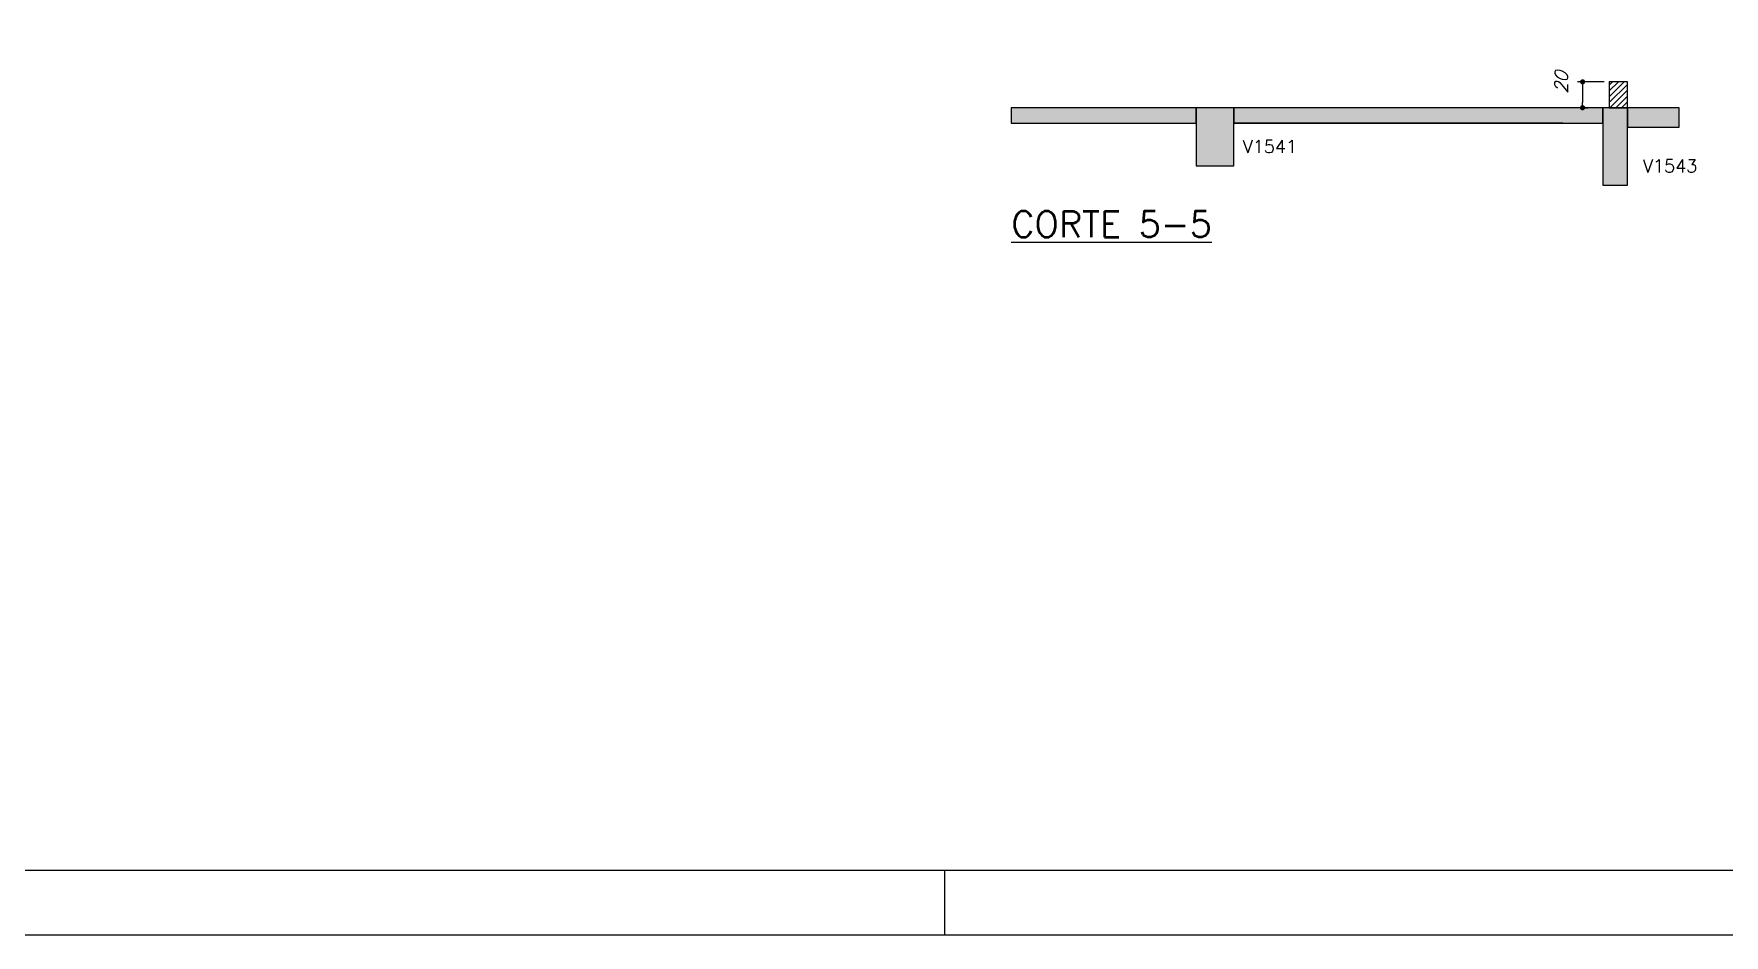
# Model space of a CAD drawing. Header units: millimetres. Extents: x -2368 to 4502, y -1988 to 2217.
# Drawn here: x 1022 to 2330, y -1988 to -1291 of the extents above; entities that cross this region are included whole.
import ezdxf

# ---------------------------------------------------------------- set-up
doc = ezdxf.new("R2010")
doc.units = ezdxf.units.MM
doc.header["$LTSCALE"] = 50
for name, color, linetype in [('F-AUX-RED', 1, 'Continuous'), ('F-CORTE', 4, 'Continuous'), ('F-COTAS', 106, 'Continuous'), ('F-MARGEM', 1, 'Continuous'), ('F-SOLIDO-CORTE', 71, 'Continuous'), ('F-TEXTO-YELLOW', 2, 'Continuous')]:
    doc.layers.add(name, color=color, linetype=linetype)
doc.styles.add('CP-TEXT-INCL', font='romans.shx', dxfattribs={"oblique": 20})
doc.styles.add('MCP', font='romans.shx')

# ---------------------------------------------------------------- blocks, each defined once
blk = doc.blocks.new('_DOT')
at = {"color": 0, "linetype": 'ByBlock'}
blk.add_line((-0.5, 0), (-1, 0), dxfattribs=at)
at = {"color": 0, "linetype": 'ByBlock', "const_width": 0.5}
blk.add_lwpolyline([(-0.25, 0, 1), (0.25, 0, 1)], format="xyb", close=True, dxfattribs=at)
blk = doc.blocks.new('A0-1L')
at = {"layer": 'F-MARGEM', "color": 2}
for p, q in [((81.9, 1), (81.9, 0)), ((81.9, 1), (81.9, 0)), ((137.4, 0), (0, 0))]:
    blk.add_line(p, q, dxfattribs=at)
blk.add_lwpolyline([(0, 84.1), (137.4, 84.1), (137.4, 0), (0, 0)], close=True, dxfattribs=at)
at = {"layer": 'F-MARGEM', "color": 7}
blk.add_lwpolyline([(2.5, 83.1), (136.4, 83.1), (136.4, 1), (2.5, 1)], close=True, dxfattribs=at)

msp = doc.modelspace()

# ---------------------------------------------------------------- hatches: boundary and pattern name
at = {"layer": 'F-SOLIDO-CORTE', "linetype": 'Continuous'}
for points in [[(1807.68, -1348.04), (1778.4, -1348.04), (1778.4, -1349.24), (1778.4, -1349.87), (1778.4, -1352.4), (1778.4, -1352.74), (1778.4, -1354.11), (1778.4, -1360.04), (1810.28, -1360.04), (1821.74, -1360.04), (1868.27, -1360.04), (1921.5, -1360.04), (1921.5, -1359.08), (1921.5, -1355.18), (1921.5, -1348.04), (1868.27, -1348.04), (1819.14, -1348.04)], [(1921.5, -1351.64), (1921.5, -1366.28), (1921.5, -1393.04), (1938.75, -1393.04), (1941.07, -1393.04), (1950.5, -1393.04), (1950.5, -1389.44), (1950.5, -1374.81), (1950.5, -1348.04), (1948.18, -1348.04), (1938.75, -1348.04), (1921.5, -1348.04)], [(2052.05, -1348.04), (2051.88, -1348.04), (2051.58, -1348.04), (2037.63, -1348.04), (1995.01, -1348.04), (1973.48, -1348.04), (1950.58, -1348.04), (1950.5, -1348.04), (1950.5, -1349), (1950.5, -1352.9), (1950.5, -1360.04), (1950.58, -1360.04), (1972.59, -1360.04), (1995.01, -1360.04), (2037.63, -1360.04), (2051.58, -1360.04), (2051.74, -1360.04), (2052.05, -1360.04), (2117.13, -1360.04), (2204.89, -1360.04), (2205.01, -1360.04), (2205.43, -1360.04), (2206.03, -1360.04), (2208.12, -1360.04), (2209.13, -1360.04), (2212.62, -1360.04), (2213.88, -1360.04), (2218.21, -1360.04), (2222.2, -1360.04), (2236, -1360.04), (2236, -1358.71), (2236, -1354.56), (2236, -1348.04), (2232.01, -1348.04), (2218.21, -1348.04), (2216.96, -1348.04), (2212.62, -1348.04), (2211.62, -1348.04), (2208.12, -1348.04), (2207.53, -1348.04), (2205.43, -1348.04), (2205.31, -1348.04), (2204.89, -1348.04), (2117.13, -1348.04)], [(2236, -1354.7), (2236, -1375.43), (2236, -1408.04), (2246.33, -1408.04), (2248.44, -1408.04), (2255, -1408.04), (2255, -1401.39), (2255, -1380.66), (2255, -1348.04), (2252.89, -1348.04), (2246.33, -1348.04), (2236, -1348.04)], [(2260.58, -1348.04), (2255, -1348.04), (2255, -1349.58), (2255, -1354.55), (2255, -1363.04), (2256.28, -1363.04), (2262.3, -1363.04), (2295, -1363.04), (2295, -1362.56), (2295, -1360.3), (2295, -1348.04), (2262.3, -1348.04)]]:
    msp.add_hatch(color=256, dxfattribs=at).paths.add_polyline_path(points, flags=16)

# ---------------------------------------------------------------- linework, layer by layer
at = {"layer": 'F-AUX-RED', "linetype": 'Continuous'}
for p, q in [((2241, -1330.59), (2243.55, -1328.04)), ((2241, -1335.08), (2248.04, -1328.04)), ((2241, -1339.57), (2252.53, -1328.04)), ((2241, -1344.06), (2255, -1330.06)), ((2241.51, -1348.04), (2255, -1334.55)), ((2246, -1348.04), (2255, -1339.04)), ((2250.49, -1348.04), (2255, -1343.53)), ((2254.98, -1348.04), (2255, -1348.02))]:
    msp.add_line(p, q, dxfattribs=at)
at = {"layer": 'F-CORTE', "linetype": 'Continuous'}
for p, q in [((2249.83, -1328.04), (2241, -1328.04)), ((2241, -1328.04), (2241, -1329.64)), ((2241, -1329.64), (2241, -1335.43)), ((2253.88, -1328.04), (2249.83, -1328.04)), ((2255, -1328.04), (2253.88, -1328.04)), ((2255, -1340.65), (2255, -1328.04)), ((2241, -1335.43), (2241, -1348.04)), ((2255, -1346.44), (2255, -1340.65)), ((2255, -1348.04), (2255, -1346.44)), ((1807.68, -1348.04), (1778.4, -1348.04)), ((1778.4, -1348.04), (1778.4, -1349.24)), ((1778.4, -1349.24), (1778.4, -1349.87)), ((1778.4, -1349.87), (1778.4, -1352.4)), ((1778.4, -1352.4), (1778.4, -1352.74)), ((1778.4, -1352.74), (1778.4, -1354.11)), ((1778.4, -1354.11), (1778.4, -1360.04)), ((1921.5, -1348.04), (1807.68, -1348.04)), ((1938.75, -1348.04), (1921.5, -1348.04)), ((1948.18, -1348.04), (1938.75, -1348.04)), ((1950.5, -1348.04), (1948.18, -1348.04)), ((2052.05, -1348.04), (1950.5, -1348.04)), ((2236, -1348.04), (2052.05, -1348.04)), ((2241, -1348.04), (2236, -1348.04)), ((2260.58, -1348.04), (2255, -1348.04)), ((2295, -1348.04), (2260.58, -1348.04)), ((2295, -1360.3), (2295, -1348.04)), ((1778.4, -1360.04), (1810.28, -1360.04)), ((1810.28, -1360.04), (1821.74, -1360.04)), ((1821.74, -1360.04), (1868.27, -1360.04)), ((1868.27, -1360.04), (1921.5, -1360.04)), ((1921.5, -1360.04), (1921.5, -1393.04)), ((1950.5, -1374.81), (1950.5, -1360.04)), ((1950.5, -1360.04), (1950.58, -1360.04)), ((1972.59, -1360.04), (1950.58, -1360.04)), ((1995.01, -1360.04), (1972.59, -1360.04)), ((2037.63, -1360.04), (1995.01, -1360.04)), ((2051.58, -1360.04), (2037.63, -1360.04)), ((2051.74, -1360.04), (2051.58, -1360.04)), ((2052.05, -1360.04), (2051.74, -1360.04)), ((2117.13, -1360.04), (2052.05, -1360.04)), ((2204.89, -1360.04), (2117.13, -1360.04)), ((2205.01, -1360.04), (2204.89, -1360.04)), ((2205.01, -1360.04), (2205.43, -1360.04)), ((2205.43, -1360.04), (2206.03, -1360.04)), ((2206.03, -1360.04), (2208.12, -1360.04)), ((2208.12, -1360.04), (2209.13, -1360.04)), ((2209.13, -1360.04), (2212.62, -1360.04)), ((2212.62, -1360.04), (2213.88, -1360.04)), ((2213.88, -1360.04), (2218.21, -1360.04)), ((2218.21, -1360.04), (2222.2, -1360.04)), ((2222.2, -1360.04), (2236, -1360.04)), ((2236, -1360.04), (2236, -1408.04)), ((2255, -1380.66), (2255, -1363.04)), ((2255, -1363.04), (2256.28, -1363.04)), ((2256.28, -1363.04), (2262.3, -1363.04)), ((2262.3, -1363.04), (2295, -1363.04)), ((2295, -1362.56), (2295, -1360.3)), ((2295, -1363.04), (2295, -1362.56)), ((1950.5, -1389.44), (1950.5, -1374.81)), ((2255, -1401.39), (2255, -1380.66)), ((1921.5, -1393.04), (1938.75, -1393.04)), ((1938.75, -1393.04), (1941.07, -1393.04)), ((1941.07, -1393.04), (1950.5, -1393.04)), ((1950.5, -1393.04), (1950.5, -1389.44)), ((2236, -1408.04), (2246.33, -1408.04)), ((2246.33, -1408.04), (2248.44, -1408.04)), ((2248.44, -1408.04), (2255, -1408.04)), ((2255, -1408.04), (2255, -1401.39))]:
    msp.add_line(p, q, dxfattribs=at)
at = {"layer": 'F-COTAS'}
for p, q in [((2237, -1328.04), (2216.36, -1328.04)), ((2220.36, -1332.04), (2220.36, -1344.04)), ((2222.21, -1348.04), (2224.36, -1348.04))]:
    msp.add_line(p, q, dxfattribs=at)
at = {"layer": 'F-SOLIDO-CORTE', "linetype": 'Continuous'}
for p, q in [((2249.83, -1328.04), (2241, -1328.04)), ((2241, -1328.04), (2241, -1329.64)), ((2241, -1329.64), (2241, -1335.43)), ((2253.88, -1328.04), (2249.83, -1328.04)), ((2255, -1328.04), (2253.88, -1328.04)), ((2255, -1340.65), (2255, -1328.04)), ((2241, -1335.43), (2241, -1348.04)), ((2255, -1346.44), (2255, -1340.65)), ((2255, -1348.04), (2255, -1346.44)), ((1807.68, -1348.04), (1778.4, -1348.04)), ((1778.4, -1348.04), (1778.4, -1349.24)), ((1778.4, -1349.24), (1778.4, -1349.87)), ((1778.4, -1349.87), (1778.4, -1352.4)), ((1778.4, -1352.4), (1778.4, -1352.74)), ((1778.4, -1352.74), (1778.4, -1354.11)), ((1778.4, -1354.11), (1778.4, -1360.04)), ((1819.14, -1348.04), (1807.68, -1348.04)), ((1868.27, -1348.04), (1819.14, -1348.04)), ((1921.5, -1348.04), (1868.27, -1348.04)), ((1921.5, -1355.18), (1921.5, -1348.04)), ((1938.75, -1348.04), (1921.5, -1348.04)), ((1921.5, -1348.04), (1921.5, -1351.64)), ((1921.5, -1351.64), (1921.5, -1366.28)), ((1921.5, -1359.08), (1921.5, -1355.18)), ((1921.5, -1360.04), (1921.5, -1359.08)), ((1948.18, -1348.04), (1938.75, -1348.04)), ((1950.5, -1348.04), (1948.18, -1348.04)), ((1950.58, -1348.04), (1950.5, -1348.04)), ((1950.5, -1348.04), (1950.5, -1349)), ((1950.5, -1374.81), (1950.5, -1348.04)), ((1950.5, -1349), (1950.5, -1352.9)), ((1950.5, -1352.9), (1950.5, -1360.04)), ((1973.48, -1348.04), (1950.58, -1348.04)), ((1995.01, -1348.04), (1973.48, -1348.04)), ((2037.63, -1348.04), (1995.01, -1348.04)), ((2051.58, -1348.04), (2037.63, -1348.04)), ((2051.88, -1348.04), (2051.58, -1348.04)), ((2052.05, -1348.04), (2051.88, -1348.04)), ((2117.13, -1348.04), (2052.05, -1348.04)), ((2204.89, -1348.04), (2117.13, -1348.04)), ((2205.31, -1348.04), (2204.89, -1348.04)), ((2205.43, -1348.04), (2205.31, -1348.04)), ((2207.53, -1348.04), (2205.43, -1348.04)), ((2208.12, -1348.04), (2207.53, -1348.04)), ((2211.62, -1348.04), (2208.12, -1348.04)), ((2212.62, -1348.04), (2211.62, -1348.04)), ((2216.96, -1348.04), (2212.62, -1348.04)), ((2218.21, -1348.04), (2216.96, -1348.04)), ((2232.01, -1348.04), (2218.21, -1348.04)), ((2236, -1348.04), (2232.01, -1348.04)), ((2236, -1354.56), (2236, -1348.04)), ((2246.33, -1348.04), (2236, -1348.04)), ((2236, -1348.04), (2236, -1354.7)), ((2236, -1358.71), (2236, -1354.56)), ((2236, -1354.7), (2236, -1375.43)), ((2236, -1360.04), (2236, -1358.71)), ((2241, -1348.04), (2249.83, -1348.04)), ((2252.89, -1348.04), (2246.33, -1348.04)), ((2249.83, -1348.04), (2250.95, -1348.04)), ((2250.95, -1348.04), (2255, -1348.04)), ((2255, -1348.04), (2252.89, -1348.04)), ((2260.58, -1348.04), (2255, -1348.04)), ((2255, -1348.04), (2255, -1349.58)), ((2255, -1380.66), (2255, -1348.04)), ((2255, -1349.58), (2255, -1354.55)), ((2255, -1354.55), (2255, -1363.04)), ((2262.3, -1348.04), (2260.58, -1348.04)), ((2295, -1348.04), (2262.3, -1348.04)), ((2295, -1360.3), (2295, -1348.04)), ((1778.4, -1360.04), (1810.28, -1360.04)), ((1810.28, -1360.04), (1821.74, -1360.04)), ((1821.74, -1360.04), (1868.27, -1360.04)), ((1868.27, -1360.04), (1921.5, -1360.04)), ((1921.5, -1366.28), (1921.5, -1393.04)), ((1950.5, -1360.04), (1950.58, -1360.04)), ((1950.58, -1360.04), (1972.59, -1360.04)), ((1972.59, -1360.04), (1995.01, -1360.04)), ((1995.01, -1360.04), (2037.63, -1360.04)), ((2037.63, -1360.04), (2051.58, -1360.04)), ((2051.58, -1360.04), (2051.74, -1360.04)), ((2051.74, -1360.04), (2052.05, -1360.04)), ((2052.05, -1360.04), (2117.13, -1360.04)), ((2117.13, -1360.04), (2204.89, -1360.04)), ((2204.89, -1360.04), (2205.01, -1360.04)), ((2205.01, -1360.04), (2205.43, -1360.04)), ((2205.43, -1360.04), (2206.03, -1360.04)), ((2206.03, -1360.04), (2208.12, -1360.04)), ((2208.12, -1360.04), (2209.13, -1360.04)), ((2209.13, -1360.04), (2212.62, -1360.04)), ((2212.62, -1360.04), (2213.88, -1360.04)), ((2213.88, -1360.04), (2218.21, -1360.04)), ((2218.21, -1360.04), (2222.2, -1360.04)), ((2222.2, -1360.04), (2236, -1360.04)), ((2255, -1363.04), (2256.28, -1363.04)), ((2256.28, -1363.04), (2262.3, -1363.04)), ((2262.3, -1363.04), (2295, -1363.04)), ((2295, -1362.56), (2295, -1360.3)), ((2295, -1363.04), (2295, -1362.56)), ((1950.5, -1389.44), (1950.5, -1374.81)), ((2236, -1375.43), (2236, -1408.04)), ((2255, -1401.39), (2255, -1380.66)), ((1921.5, -1393.04), (1938.75, -1393.04)), ((1938.75, -1393.04), (1941.07, -1393.04)), ((1941.07, -1393.04), (1950.5, -1393.04)), ((1950.5, -1393.04), (1950.5, -1389.44)), ((2236, -1408.04), (2246.33, -1408.04)), ((2246.33, -1408.04), (2248.44, -1408.04)), ((2248.44, -1408.04), (2255, -1408.04)), ((2255, -1408.04), (2255, -1401.39))]:
    msp.add_line(p, q, dxfattribs=at)

# ---------------------------------------------------------------- block references
at = {"layer": 'F-COTAS', "xscale": 4, "yscale": 4, "zscale": 4}
for p, rotation in [((2220.36, -1328.04), 90), ((2220.36, -1348.04), 270)]:
    msp.add_blockref('_DOT', p, dxfattribs=dict(at, rotation=rotation))
at = {"layer": 'F-MARGEM', "xscale": 50, "yscale": 50, "zscale": 50}
msp.add_blockref('A0-1L', (-2368.28, -1987.99), dxfattribs=at)

# ---------------------------------------------------------------- texts
at = {"layer": 'F-CORTE', "color": 6, "linetype": 'Continuous', "style": 'MCP'}
msp.add_text('%%UCORTE 5-5', height=20, dxfattribs=at).set_placement((1778.4, -1448.04))
at = {"layer": 'F-COTAS', "insert": (2203.84, -1328.73), "char_height": 10, "attachment_point": 5, "rotation": 90, "style": 'CP-TEXT-INCL'}
msp.add_mtext('\\A1;20', dxfattribs=at)
at = {"layer": 'F-TEXTO-YELLOW', "linetype": 'Continuous', "style": 'MCP'}
for s, p in [('V1541', (1957.46, -1383.04)), ('V1543', (2267.1, -1398.04))]:
    msp.add_text(s, height=10, dxfattribs=at).set_placement(p)

doc.saveas('drawing.dxf')
